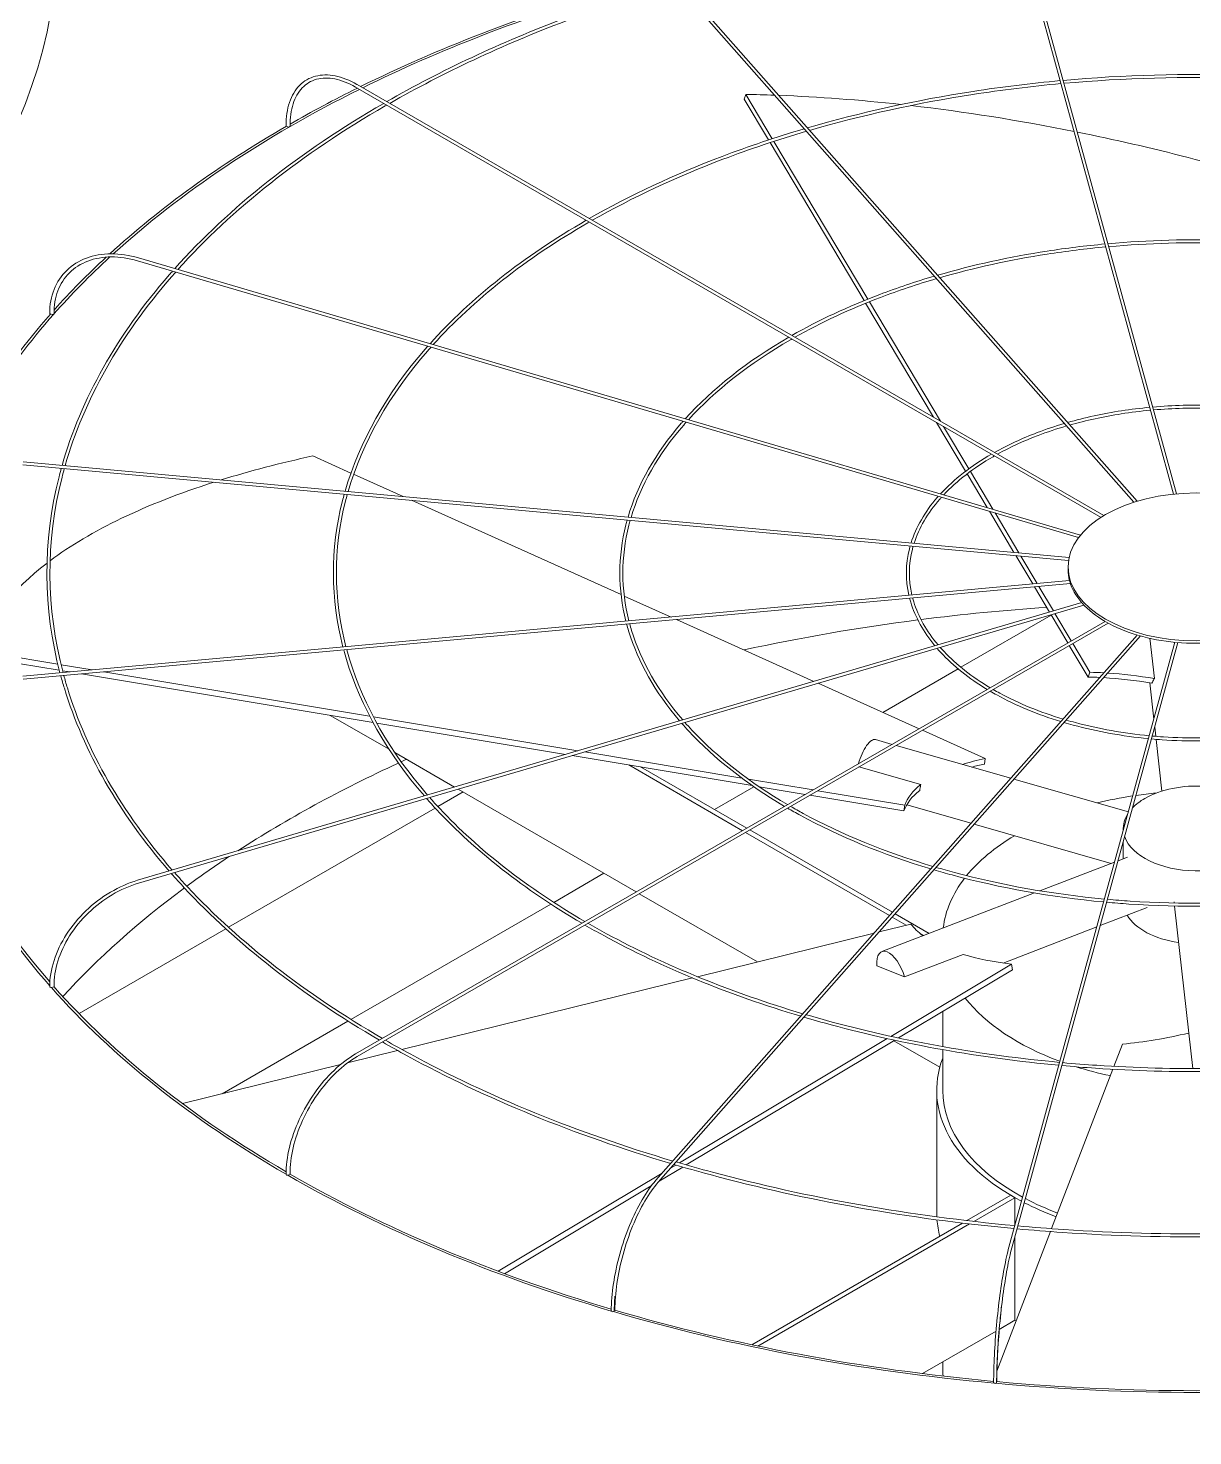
# Model space of a CAD drawing. Header units: millimetres. Extents: x -312439 to 477422, y -331570 to 212570.
# Drawn here: x 397895.7 to 398133.3, y 93598.6 to 93885.8 of the extents above; entities that cross this region are included whole.
import ezdxf

# ---------------------------------------------------------------- set-up
doc = ezdxf.new("R2010")
doc.units = ezdxf.units.MM

msp = doc.modelspace()

# ---------------------------------------------------------------- linework, layer by layer
at = {"color": 0, "linetype": 'Continuous', "lineweight": 0, "extrusion": (8.40036e-17, 0.816497, 0.57735)}
for p, q in [((398095.755, 93913.17), (398129.348, 93790.715)), ((398129.967, 93790.775), (398096.346, 93913.332)), ((398023.747, 93899.528), (398121.247, 93789.05)), ((398024.206, 93899.933), (398121.888, 93789.249)), ((397962.514, 93873.748), (398114.546, 93785.972)), ((398115.137, 93786.338), (397962.82, 93874.279)), ((398041.747, 93871.305), (398042.117, 93872.272)), ((398046.709, 93862.965), (398041.747, 93871.305)), ((398042.117, 93872.272), (398047.5, 93863.224)), ((398066.21, 93830.19), (398047.03, 93862.426)), ((398047.822, 93862.685), (398066.972, 93830.498)), ((397918.037, 93838.323), (398109.967, 93781.861)), ((397918.21, 93838.91), (398110.376, 93782.379)), ((398080.352, 93806.422), (398066.527, 93829.658)), ((398067.289, 93829.966), (398081.792, 93805.59)), ((398086.918, 93795.387), (398080.993, 93805.344)), ((398082.433, 93804.513), (398087.572, 93795.876)), ((397961.557, 93795.025), (397953.799, 93798.516)), ((397894.677, 93796.7), (398107.918, 93777.2)), ((397894.733, 93797.31), (398108.032, 93777.805)), ((398087.887, 93795.347), (398092.468, 93787.648)), ((397972.225, 93790.223), (397962.118, 93794.772)), ((398091.322, 93787.985), (398087.233, 93794.857)), ((398016.655, 93770.227), (397973.94, 93789.452)), ((398096.766, 93778.835), (398091.782, 93787.211)), ((398092.928, 93786.874), (398097.766, 93778.744)), ((398100.602, 93772.387), (398097.153, 93778.185)), ((398098.153, 93778.093), (398101.499, 93772.469)), ((398107.815, 93775.366), (398107.815, 93775.866)), ((398108.119, 93773.074), (397894.677, 93753.556)), ((397894.733, 93752.946), (398108.299, 93772.476)), ((398026.842, 93765.642), (398017.305, 93769.934)), ((398104.019, 93766.645), (398100.949, 93771.804)), ((398101.846, 93771.886), (398104.824, 93766.881)), ((397918.037, 93711.933), (398110.606, 93768.583)), ((397918.21, 93711.346), (398111.066, 93768.079)), ((397962.514, 93676.508), (398115.368, 93764.758)), ((397962.82, 93675.977), (398115.987, 93764.408)), ((398056, 93752.519), (398027.978, 93765.131)), ((398085.965, 93755.388), (398104.388, 93766.025)), ((398107.756, 93760.363), (398104.342, 93766.101)), ((398105.147, 93766.338), (398108.46, 93760.77)), ((398121.923, 93761.973), (398023.747, 93650.728)), ((398122.574, 93761.785), (398024.206, 93650.322)), ((398125.424, 93753.09), (398124.511, 93761.299)), ((397885.394, 93758.743), (397901.781, 93756.014)), ((398129.609, 93760.491), (398095.755, 93637.086)), ((398130.229, 93760.435), (398096.346, 93636.924)), ((398111.9, 93753.398), (398108.069, 93759.837)), ((398108.773, 93760.243), (398112.271, 93754.365)), ((397902.084, 93754.791), (397885.229, 93757.597)), ((397902.437, 93755.905), (397908.792, 93754.847)), ((398070.046, 93746.197), (398085.399, 93755.062)), ((397904.246, 93754.431), (397902.745, 93754.681)), ((397966.062, 93744.14), (397906.631, 93754.034)), ((397911.177, 93754.45), (397965.38, 93745.426)), ((398077.449, 93742.865), (398056.858, 93752.133)), ((398111.9, 93753.398), (398112.271, 93754.365)), ((398124.48, 93752.219), (398125.305, 93744.802)), ((397969.326, 93738.677), (397957.353, 93745.59)), ((397966.137, 93745.3), (398007.852, 93738.355)), ((398005.307, 93737.606), (397966.831, 93744.012)), ((398068.57, 93740.627), (398071.916, 93739.671)), ((398090.921, 93736.802), (398078.137, 93742.556)), ((398125.488, 93743.155), (398125.693, 93741.314)), ((398125.762, 93740.694), (398126.936, 93730.128)), ((397982.7, 93730.956), (397970.518, 93737.989)), ((398009.238, 93738.124), (398041.267, 93732.792)), ((398072.736, 93739.437), (398096.135, 93732.752)), ((398043.386, 93731.266), (398006.693, 93737.375)), ((398018.208, 93735.458), (398041.414, 93722.06)), ((398042.28, 93722.56), (398020.642, 93735.053)), ((398065.167, 93735.067), (398077.789, 93731.461)), ((398090.757, 93735.657), (398090.921, 93736.802)), ((398042.611, 93732.568), (398055.808, 93730.371)), ((398096.788, 93732.566), (398120.119, 93725.9)), ((397979.29, 93726.984), (397984.435, 93729.954)), ((398019.76, 93709.559), (397983.432, 93730.533)), ((398035.692, 93726.364), (398043.748, 93731.015)), ((398054.231, 93729.461), (398044.81, 93731.029)), ((398074.342, 93726.113), (398055.182, 93729.302)), ((398056.758, 93730.213), (398074.507, 93727.258)), ((397936.616, 93702.346), (397978.747, 93726.67)), ((398074.342, 93726.113), (398074.507, 93727.258)), ((398074.908, 93727.319), (398088.032, 93723.57)), ((398088.684, 93723.383), (398116.639, 93715.397)), ((398042.026, 93721.707), (398071.414, 93704.74)), ((398071.999, 93705.402), (398042.892, 93722.207)), ((398119.074, 93722.519), (398119.074, 93722.09)), ((398119.074, 93719.775), (398119.074, 93716.334)), ((398102.08, 93709.797), (398117.309, 93715.655)), ((398118.019, 93715.928), (398119.964, 93716.676)), ((398002.918, 93707.441), (398013.173, 93713.362)), ((398044.475, 93695.29), (398020.373, 93709.205)), ((398069.856, 93697.402), (398100.953, 93709.364)), ((397961.562, 93683.564), (398002.323, 93707.097)), ((398114.386, 93702.686), (398123.933, 93706.358)), ((398129.475, 93707.294), (398129.448, 93707.537)), ((398132.424, 93680.78), (398129.544, 93706.68)), ((398071.955, 93704.427), (398074.83, 93702.767)), ((398079.458, 93701.095), (398072.54, 93705.09)), ((397906.106, 93684.731), (397936.06, 93702.025)), ((398068.241, 93701.144), (398032.224, 93692.272)), ((398075.764, 93702.997), (398069.284, 93701.401)), ((398077.465, 93701.246), (398078.419, 93700.696)), ((398094.559, 93695.059), (398113.676, 93702.413)), ((398071.694, 93680.102), (398096.286, 93694.822)), ((398074.483, 93692.24), (398086.416, 93696.83)), ((398096.492, 93693.69), (398096.286, 93694.822)), ((398031.219, 93692.025), (397971.95, 93677.426)), ((398068.787, 93694.509), (398074.483, 93692.24)), ((398096.492, 93693.69), (398073.234, 93679.769)), ((397935.288, 93668.395), (397960.963, 93683.218)), ((398082.25, 93678.009), (398082.25, 93685.166)), ((398132.424, 93680.78), (398133.231, 93673.514)), ((398028.552, 93654.278), (398070.928, 93679.644)), ((398072.464, 93679.308), (398029.965, 93653.87)), ((398081.665, 93673.818), (398072.313, 93679.218)), ((398082.25, 93669.077), (398082.25, 93677.387)), ((398118.892, 93678.516), (398117.154, 93673.978)), ((397971.077, 93677.211), (397960.885, 93674.7)), ((397959.438, 93674.344), (397927.178, 93666.398)), ((398116.924, 93673.377), (398104.469, 93640.869)), ((398081.025, 93644.074), (398081.025, 93669.077)), ((397991.608, 93632.165), (398025.009, 93652.157)), ((398029.246, 93653.439), (398024.393, 93650.534)), ((398026.74, 93653.194), (398027.835, 93653.849)), ((398022.82, 93649.593), (397992.9, 93631.683)), ((398096.125, 93647.681), (398087.183, 93642.518)), ((398088.626, 93642.351), (398096.991, 93647.181)), ((398096.991, 93647.181), (398096.125, 93647.681)), ((398096.991, 93647.181), (398096.991, 93641.592)), ((398086.297, 93642.007), (398043.312, 93617.189)), ((398044.579, 93616.921), (398087.736, 93641.837)), ((398104.24, 93640.272), (398093.318, 93611.765)), ((398096.991, 93639.277), (398096.991, 93622.178)), ((398093.123, 93619.944), (398078.152, 93611.301)), ((398096.991, 93622.178), (398093.788, 93620.328)), ((398082.25, 93612.681), (398082.25, 93613.667)), ((398092.64, 93609.995), (398092.537, 93609.727))]:
    msp.add_line(p, q, dxfattribs=at)
at = {"color": 0, "linetype": 'Continuous', "lineweight": 0}
for centre, major_axis, ratio, start_param, end_param in [((397639.354, 93903.728), (262.225, 0), 0.5773503, 5.4977871, 6.2831853), ((398134.05, 93758.855), (-262.225, 0), 0.5773503, 5.1849758, 5.420347), ((398134.05, 93758.855), (-261.613, 0), 0.5773503, 5.183912, 5.4201653), ((398134.05, 93758.855), (-261.613, 0), 0.5773503, 5.4234857, 5.718128), ((398134.05, 93758.855), (-262.225, 0), 0.5773503, 5.4236595, 5.4949761), ((398134.42, 93717.139), (-236.033, 90.421), 0.5343599, 5.2814302, 5.3074736), ((398134.42, 93717.139), (-236.033, 90.421), 0.5343599, 5.1688261, 5.2776752), ((398134.42, 93717.139), (-236.033, 90.421), 0.5343599, 5.0198116, 5.1604272), ((398134.05, 93758.855), (-262.225, 0), 0.5773503, 5.4989549, 5.7196003), ((397948.629, 93865.908), (0.306, 0), 0.5773503, 3.1415927, 4.450555), ((397948.845, 93865.783), (0.306, 0.004), 0.5683066, 3.9193388, 5.4901351), ((397948.845, 93865.783), (0.306, 0.004), 0.5683066, 5.4901351, 6.2831853), ((398134.42, 93717.139), (-236.033, 90.421), 0.5343599, 4.8289255, 5.0170065), ((398134.05, 93758.855), (-261.613, 0), 0.5773503, 5.7230202, 5.8115447), ((398134.05, 93758.855), (-262.225, 0), 0.5773503, 5.7247725, 5.8068149), ((398134.05, 93758.855), (-262.225, 0), 0.5773503, 5.8129334, 6.0685314), ((398134.05, 93758.855), (-261.613, 0), 0.5773503, 5.8119417, 6.0598961), ((397900.434, 93827.61), (0.306, 0), 0.5773503, 3.1415927, 4.7647143), ((397900.706, 93827.53), (0.306, 0.005), 0.5715189, 4.2314546, 5.8022509), ((397900.706, 93827.53), (0.306, 0.005), 0.5715189, 5.8022509, 6.2831853), ((398134.215, 93717.317), (-250.189, 35.961), 0.3284711, 5.5638228, 5.6785471), ((398134.215, 93717.317), (-250.189, 35.961), 0.3284711, 5.6885713, 5.965771), ((398134.215, 93717.317), (-250.189, 35.961), 0.3284711, 5.9728515, 6.2156373), ((398133.942, 93775.366), (-26.126, 0), 0.5773503, 0, 0.1535113), ((398133.942, 93775.366), (-26.126, 0), 0.5773503, 0.160648, 0.4676706), ((398134.05, 93617.615), (-261.613, 0), 0.5773503, 4.8296672, 4.9289778), ((398133.942, 93775.366), (-26.126, 0), 0.5773503, 0.4748072, 0.7818298), ((398134.05, 93617.615), (-261.613, 0), 0.5773503, 4.9315023, 5.0730373), ((398133.942, 93775.366), (-26.126, 0), 0.5773503, 0.7889665, 1.0959891), ((398133.942, 93775.366), (-26.126, 0), 0.5773503, 1.1031258, 1.4101484), ((398133.942, 93775.366), (-26.126, 0), 0.5773503, 1.417285, 1.7243076), ((398134.05, 93716.172), (-56.639, 21.698), 0.5343599, 5.2632147, 5.3074736), ((398134.42, 93717.139), (56.639, -21.698), 0.5343599, 2.113134, 2.1658809), ((398134.05, 93716.172), (-56.639, 21.698), 0.5343599, 5.0728277, 5.2488944), ((398134.42, 93717.139), (56.639, -21.698), 0.5343599, 1.92896, 2.0989228), ((398067.052, 93735.312), (1.518, 5.315), 0.3621096, 0, 1.5955332), ((398134.05, 93758.855), (-262.225, 0), 0.5773503, 0.15775, 0.4689102), ((398134.05, 93758.855), (-261.613, 0), 0.5773503, 0.1573017, 0.4645126), ((398134.05, 93617.615), (-261.613, 0), 0.5773503, 5.3840325, 5.5566031), ((398134.05, 93617.615), (-261.613, 0), 0.5773503, 5.3759613, 5.381266), ((398134.215, 93717.317), (-60.036, 8.629), 0.3284711, 5.5638228, 5.6832782), ((398134.05, 93716.172), (-60.036, 8.629), 0.3284711, 5.5638228, 5.6281345), ((398134.05, 93716.172), (-60.036, 8.629), 0.3284711, 5.9809914, 6.2156373), ((398134.215, 93717.317), (-60.036, 8.629), 0.3284711, 5.9787164, 6.2156373), ((398134.05, 93700.207), (-51.8, 0), 0.5773503, 4.9668384, 5.1151413), ((398134.05, 93700.207), (-51.8, 0), 0.5773503, 4.8725497, 4.9536635), ((398134.05, 93722.519), (-14.976, 0), 0.5773503, 3.6916997, 5.4977871), ((398134.05, 93722.519), (-14.976, 0), 0.5773503, 5.4977871, 5.7722245), ((398134.05, 93722.519), (-14.976, 0), 0.5773503, 5.9253681, 6.3268432), ((398134.05, 93700.207), (-51.8, 0), 0.5773503, 5.5125312, 5.8454489), ((398134.05, 93722.519), (-14.976, 0), 0.5773503, 0.1968015, 2.9056449), ((398134.05, 93617.615), (-261.613, 0), 0.5773503, 5.5668053, 5.6187776), ((398134.05, 93700.207), (-51.8, 0), 0.5773503, 5.864801, 6.2160224), ((398134.05, 93617.615), (-261.613, 0), 0.5773503, 5.6218563, 5.7966666), ((398134.05, 93707.612), (-14.976, 0), 0.5773503, 0.3310244, 1.3226651), ((398133.844, 93717.303), (-59.674, -10.853), 0.3443205, 0.1772511, 0.3142745), ((398071.841, 93692.243), (-1.984, 5.159), 0.4527097, 4.5393785, 7.2340672), ((398133.844, 93717.303), (-59.674, -10.853), 0.3443205, 0.5921448, 0.8290657), ((397900.434, 93690.226), (0.306, 0), 0.5773503, 3.1415927, 5.7071921), ((398134.05, 93758.855), (-262.225, 0), 0.5773503, 0.4717795, 0.7837457), ((397900.706, 93690.306), (0.306, 0.005), 0.5830421, 5.1737369, 6.2831853), ((398134.05, 93758.855), (-261.613, 0), 0.5773503, 0.4715588, 0.781436), ((398134.05, 93700.207), (-51.8, 0), 0.5773503, 0.4237953, 1.0021877), ((398133.68, 93717.111), (-56.425, -22.248), 0.5660586, 1.0925617, 1.3294826), ((398134.05, 93669.077), (-53.025, 0), 0.5773503, 6.0678252, 7.1147249), ((398134.05, 93700.207), (-51.8, 0), 0.5773503, 1.0153625, 1.0203014), ((398134.05, 93700.207), (-51.8, 0), 0.5773503, 1.0757224, 1.2236785), ((398134.05, 93669.077), (51.8, 0), 0.5773503, 3.1415927, 3.9574848), ((397948.629, 93651.927), (0.306, 0), 0.5773503, 3.1415927, 6.0213513), ((398134.05, 93758.855), (-262.225, 0), 0.5773503, 0.7858257, 1.0981183), ((397948.845, 93652.052), (0.306, 0.004), 0.5862544, 5.4898935, 6.2831853), ((398134.05, 93758.855), (-261.613, 0), 0.5773503, 0.7858227, 1.096892), ((398134.05, 93669.077), (-53.025, 0), 0.5773503, 0.8456372, 1.0001122), ((398134.05, 93669.077), (51.8, 0), 0.5773503, 3.9720631, 4.1329788), ((398134.05, 93644.074), (53.025, 0), 0.5773503, 3.1415927, 3.1671433), ((398134.05, 93644.074), (53.025, 0), 0.5773503, 3.1875095, 3.2970925), ((398014.963, 93624.102), (-0.306, 0), 0.5773503, 0, 3.1415927), ((398134.05, 93758.855), (-262.225, 0), 0.5773503, 1.0998851, 1.4125333), ((398015.102, 93624.259), (-0.306, -0.003), 0.5885883, 2.6652649, 3.1415927), ((398134.05, 93758.855), (-261.613, 0), 0.5773503, 1.1000981, 1.4118355), ((398134.05, 93644.074), (53.025, 0), 0.5773503, 3.9385413, 3.9453811), ((398134.05, 93618.115), (262.225, 0), 0.5773503, 3.1415927, 5.4977871), ((398134.05, 93612.681), (51.8, 0), 0.5773503, 3.1415927, 3.2048035), ((398092.945, 93609.473), (-0.306, 0), 0.5773503, 0, 3.1415927), ((398134.05, 93758.855), (-262.225, 0), 0.5773503, 1.4139544, 1.727034), ((398092.992, 93609.648), (-0.306, -0.001), 0.5898153, 2.9827557, 3.1415927), ((398134.05, 93758.855), (-261.613, 0), 0.5773503, 1.41439, 1.726367)]:
    msp.add_ellipse(centre, major_axis=major_axis, ratio=ratio, start_param=start_param, end_param=end_param, dxfattribs=at)
msp.add_ellipse((398133.942, 93775.866), major_axis=(26.126, 0), ratio=0.5773503, dxfattribs=at)
for points, knots in [([(398027.473, 93895.306), (398019.8, 93893.046), (398012.342, 93890.541), (397992.11, 93882.853), (397979.933, 93877.145), (397968.855, 93870.794)], [5.96956861, 5.96956861, 5.96956861, 5.96956861, 6.07987049, 6.07987049, 6.27966483, 6.27966483, 6.27966483, 6.27966483]), ([(398027.92, 93894.799), (398020.147, 93892.517), (398012.596, 93889.984), (397992.445, 93882.322), (397980.419, 93876.694), (397969.469, 93870.44)], [5.96825255, 5.96825255, 5.96825255, 5.96825255, 6.08012371, 6.08012371, 6.27780239, 6.27780239, 6.27780239, 6.27780239]), ([(397948.322, 93865.908), (397948.322, 93867.634), (397948.559, 93869.229), (397949.492, 93872.008), (397950.191, 93873.192), (397951.989, 93875.012), (397953.088, 93875.648), (397955.556, 93876.299), (397956.922, 93876.316), (397959.787, 93875.747), (397961.286, 93875.159), (397962.794, 93874.294), (397962.807, 93874.286), (397962.82, 93874.279)], [0, 0, 0, 0, 0.3141593, 0.3141593, 0.6283185, 0.6283185, 0.9411039, 0.9411039, 1.2538555, 1.2538555, 1.5680148, 1.5680148, 1.5707963, 1.5707963, 1.5707963, 1.5707963]), ([(397962.514, 93873.748), (397961.076, 93874.578), (397959.645, 93875.139), (397956.945, 93875.674), (397955.679, 93875.649), (397953.427, 93875.035), (397952.441, 93874.448), (397950.818, 93872.754), (397950.182, 93871.646), (397949.337, 93868.998), (397949.129, 93867.461), (397949.151, 93865.787)], [4.712389, 4.712389, 4.712389, 4.712389, 5.029657, 5.029657, 5.3469251, 5.3469251, 5.6641931, 5.6641931, 5.9814611, 5.9814611, 6.2987292, 6.2987292, 6.2987292, 6.2987292]), ([(398161.056, 93875.124), (398155.472, 93875.627), (398149.847, 93875.975), (398131.729, 93876.586), (398119.175, 93876.237), (398106.827, 93875.124)], [5.34296141, 5.34296141, 5.34296141, 5.34296141, 5.43938168, 5.43938168, 5.65261288, 5.65261288, 5.65261288, 5.65261288]), ([(398160.891, 93874.524), (398155.284, 93875.027), (398149.635, 93875.373), (398131.626, 93875.968), (398119.208, 93875.62), (398106.992, 93874.524)], [5.34359392, 5.34359392, 5.34359392, 5.34359392, 5.44060854, 5.44060854, 5.65198037, 5.65198037, 5.65198037, 5.65198037]), ([(398106.208, 93875.068), (398100.222, 93874.516), (398094.286, 93873.785), (398076.77, 93871.075), (398065.432, 93868.575), (398054.655, 93865.432)], [5.65618024, 5.65618024, 5.65618024, 5.65618024, 5.75959703, 5.75959703, 5.96555925, 5.96555925, 5.96555925, 5.96555925]), ([(398106.372, 93874.468), (398100.316, 93873.911), (398094.311, 93873.172), (398076.901, 93870.47), (398065.729, 93868.01), (398055.103, 93864.924)], [5.6555551, 5.6555551, 5.6555551, 5.6555551, 5.760393, 5.760393, 5.9637948, 5.9637948, 5.9637948, 5.9637948]), ([(398054.006, 93865.242), (398048.255, 93863.547), (398042.666, 93861.67), (398027.545, 93855.924), (398018.455, 93851.669), (398010.179, 93846.936)], [5.96969757, 5.96969757, 5.96969757, 5.96969757, 6.07982614, 6.07982614, 6.27841616, 6.27841616, 6.27841616, 6.27841616]), ([(398054.453, 93864.735), (398048.603, 93863.018), (398042.92, 93861.112), (398027.881, 93855.394), (398018.942, 93851.218), (398010.793, 93846.581)], [5.96794353, 5.96794353, 5.96794353, 5.96794353, 6.08016355, 6.08016355, 6.27592849, 6.27592849, 6.27592849, 6.27592849]), ([(398115.347, 93841.751), (398111.384, 93841.384), (398107.454, 93840.899), (398095.847, 93839.105), (398088.33, 93837.452), (398081.18, 93835.376)], [5.65683386, 5.65683386, 5.65683386, 5.65683386, 5.75939254, 5.75939254, 5.96383461, 5.96383461, 5.96383461, 5.96383461]), ([(398115.512, 93841.151), (398111.479, 93840.78), (398107.479, 93840.286), (398095.978, 93838.5), (398088.627, 93836.887), (398081.628, 93834.868)], [5.65589869, 5.65589869, 5.65589869, 5.65589869, 5.76058509, 5.76058509, 5.96118261, 5.96118261, 5.96118261, 5.96118261]), ([(398151.916, 93841.807), (398148.243, 93842.136), (398144.542, 93842.363), (398132.533, 93842.771), (398124.182, 93842.542), (398115.967, 93841.807)], [5.34408303, 5.34408303, 5.34408303, 5.34408303, 5.43906993, 5.43906993, 5.65149126, 5.65149126, 5.65149126, 5.65149126]), ([(398151.752, 93841.207), (398148.055, 93841.536), (398144.33, 93841.762), (398132.43, 93842.153), (398124.215, 93841.925), (398116.132, 93841.207)], [5.34503474, 5.34503474, 5.34503474, 5.34503474, 5.44090812, 5.44090812, 5.65053954, 5.65053954, 5.65053954, 5.65053954]), ([(397900.127, 93827.61), (397900.127, 93829.342), (397900.427, 93830.992), (397901.602, 93833.962), (397902.479, 93835.281), (397904.72, 93837.448), (397906.083, 93838.296), (397909.154, 93839.437), (397910.861, 93839.731), (397914.45, 93839.744), (397916.331, 93839.463), (397918.21, 93838.91)], [4.712389, 4.712389, 4.712389, 4.712389, 5.0265482, 5.0265482, 5.3407075, 5.3407075, 5.6548668, 5.6548668, 5.969026, 5.969026, 6.2831853, 6.2831853, 6.2831853, 6.2831853]), ([(397918.037, 93838.323), (397916.221, 93838.857), (397914.408, 93839.124), (397910.974, 93839.1), (397909.352, 93838.811), (397906.46, 93837.711), (397905.189, 93836.901), (397903.115, 93834.843), (397902.31, 93833.594), (397901.245, 93830.771), (397900.985, 93829.196), (397901.013, 93827.535)], [0, 0, 0, 0, 0.317268, 0.317268, 0.6345361, 0.6345361, 0.9518041, 0.9518041, 1.2690722, 1.2690722, 1.5863402, 1.5863402, 1.5863402, 1.5863402]), ([(397925.177, 93836.222), (397924.952, 93835.967), (397924.728, 93835.711), (397913.888, 93823.242), (397906.49, 93810.087), (397902.655, 93796.585)], [0.31387846, 0.31387846, 0.31387846, 0.31387846, 0.32022171, 0.32022171, 0.6228537, 0.6228537, 0.6228537, 0.6228537]), ([(397925.826, 93836.031), (397925.554, 93835.724), (397925.283, 93835.415), (397914.451, 93822.969), (397907.098, 93809.914), (397903.276, 93796.528)], [0.31209175, 0.31209175, 0.31209175, 0.31209175, 0.31977769, 0.31977769, 0.62202139, 0.62202139, 0.62202139, 0.62202139]), ([(398080.531, 93835.186), (398076.706, 93834.058), (398072.988, 93832.809), (398062.978, 93829.006), (398056.97, 93826.201), (398051.493, 93823.083)], [5.97003164, 5.97003164, 5.97003164, 5.97003164, 6.07973571, 6.07973571, 6.27604568, 6.27604568, 6.27604568, 6.27604568]), ([(398080.978, 93834.679), (398077.053, 93833.529), (398073.242, 93832.252), (398063.313, 93828.476), (398057.458, 93825.75), (398052.108, 93822.728)], [5.96740299, 5.96740299, 5.96740299, 5.96740299, 6.08024114, 6.08024114, 6.27230164, 6.27230164, 6.27230164, 6.27230164]), ([(397977.243, 93820.905), (397977.067, 93820.706), (397976.891, 93820.506), (397968.797, 93811.194), (397963.262, 93801.382), (397960.366, 93791.308)], [0.31368489, 0.31368489, 0.31368489, 0.31368489, 0.32029533, 0.32029533, 0.62093354, 0.62093354, 0.62093354, 0.62093354]), ([(397977.892, 93820.715), (397977.668, 93820.463), (397977.446, 93820.21), (397969.361, 93810.921), (397963.869, 93801.209), (397960.987, 93791.251)], [0.31130083, 0.31130083, 0.31130083, 0.31130083, 0.31970361, 0.31970361, 0.61980435, 0.61980435, 0.61980435, 0.61980435]), ([(398124.487, 93808.434), (398122.547, 93808.252), (398120.622, 93808.014), (398114.925, 93807.135), (398111.228, 93806.33), (398107.705, 93805.32)], [5.65878241, 5.65878241, 5.65878241, 5.65878241, 5.75876753, 5.75876753, 5.95869527, 5.95869527, 5.95869527, 5.95869527]), ([(398124.652, 93807.834), (398122.641, 93807.648), (398120.648, 93807.401), (398115.056, 93806.53), (398111.525, 93805.764), (398108.154, 93804.811)], [5.65692719, 5.65692719, 5.65692719, 5.65692719, 5.76114351, 5.76114351, 5.95335964, 5.95335964, 5.95335964, 5.95335964]), ([(398142.776, 93808.49), (398141.013, 93808.644), (398139.238, 93808.752), (398133.337, 93808.956), (398129.19, 93808.847), (398125.107, 93808.49)], [5.34742678, 5.34742678, 5.34742678, 5.34742678, 5.43812478, 5.43812478, 5.64814751, 5.64814751, 5.64814751, 5.64814751]), ([(398142.612, 93807.89), (398140.825, 93808.044), (398139.026, 93808.15), (398133.234, 93808.338), (398129.222, 93808.231), (398125.272, 93807.89)], [5.34934775, 5.34934775, 5.34934775, 5.34934775, 5.44178794, 5.44178794, 5.64622654, 5.64622654, 5.64622654, 5.64622654]), ([(398029.301, 93805.591), (398029.176, 93805.45), (398029.052, 93805.309), (398023.704, 93799.153), (398020.029, 93792.681), (398018.075, 93786.031)], [0.31344956, 0.31344956, 0.31344956, 0.31344956, 0.32044212, 0.32044212, 0.61727915, 0.61727915, 0.61727915, 0.61727915]), ([(398029.95, 93805.4), (398029.778, 93805.207), (398029.607, 93805.013), (398024.267, 93798.881), (398020.637, 93792.508), (398018.696, 93785.974)], [0.30986952, 0.30986952, 0.30986952, 0.30986952, 0.31955549, 0.31955549, 0.6155298, 0.6155298, 0.6155298, 0.6155298]), ([(398107.055, 93805.131), (398105.157, 93804.569), (398103.31, 93803.948), (398098.41, 93802.088), (398095.486, 93800.733), (398092.808, 93799.23)], [5.97102709, 5.97102709, 5.97102709, 5.97102709, 6.0794509, 6.0794509, 6.26898955, 6.26898955, 6.26898955, 6.26898955]), ([(398107.503, 93804.624), (398105.504, 93804.04), (398103.564, 93803.391), (398098.746, 93801.558), (398095.974, 93800.282), (398093.426, 93798.873)], [5.96578422, 5.96578422, 5.96578422, 5.96578422, 6.08045705, 6.08045705, 6.26142742, 6.26142742, 6.26142742, 6.26142742]), ([(397902.487, 93795.985), (397902.328, 93795.408), (397902.175, 93794.83), (397898.676, 93781.01), (397898.743, 93767.476), (397902.226, 93754.247)], [0.6273321, 0.6273321, 0.6273321, 0.6273321, 0.64026634, 0.64026634, 0.9362265, 0.9362265, 0.9362265, 0.9362265]), ([(397903.107, 93795.929), (397902.945, 93795.344), (397902.789, 93794.758), (397899.286, 93780.973), (397899.355, 93767.491), (397902.844, 93754.303)], [0.62653255, 0.62653255, 0.62653255, 0.62653255, 0.63973087, 0.63973087, 0.93697289, 0.93697289, 0.93697289, 0.93697289]), ([(397960.197, 93790.708), (397960.072, 93790.257), (397959.952, 93789.805), (397957.34, 93779.48), (397957.371, 93769.39), (397959.931, 93759.523)], [0.62689443, 0.62689443, 0.62689443, 0.62689443, 0.64035432, 0.64035432, 0.93404611, 0.93404611, 0.93404611, 0.93404611]), ([(397960.817, 93790.652), (397960.689, 93790.193), (397960.566, 93789.733), (397957.95, 93779.443), (397957.983, 93769.405), (397960.549, 93759.58)], [0.62582334, 0.62582334, 0.62582334, 0.62582334, 0.63964072, 0.63964072, 0.93502054, 0.93502054, 0.93502054, 0.93502054]), ([(398081.359, 93790.277), (398081.285, 93790.195), (398081.213, 93790.112), (398078.609, 93787.112), (398076.798, 93783.979), (398075.788, 93780.753)], [0.31275087, 0.31275087, 0.31275087, 0.31275087, 0.32087906, 0.32087906, 0.60646372, 0.60646372, 0.60646372, 0.60646372]), ([(398082.009, 93790.086), (398081.887, 93789.951), (398081.768, 93789.816), (398079.175, 93786.842), (398077.408, 93783.806), (398076.412, 93780.696)], [0.30556743, 0.30556743, 0.30556743, 0.30556743, 0.31911145, 0.31911145, 0.60263629, 0.60263629, 0.60263629, 0.60263629]), ([(398017.903, 93785.431), (398017.814, 93785.11), (398017.728, 93784.788), (398016.002, 93777.958), (398016, 93771.308), (398017.64, 93764.8)], [0.62618978, 0.62618978, 0.62618978, 0.62618978, 0.64052907, 0.64052907, 0.92987427, 0.92987427, 0.92987427, 0.92987427]), ([(398018.523, 93785.375), (398018.431, 93785.046), (398018.342, 93784.716), (398016.612, 93777.921), (398016.612, 93771.322), (398018.257, 93764.857)], [0.62457061, 0.62457061, 0.62457061, 0.62457061, 0.6394598, 0.6394598, 0.93127617, 0.93127617, 0.93127617, 0.93127617]), ([(398075.61, 93780.155), (398075.556, 93779.963), (398075.504, 93779.77), (398074.665, 93776.436), (398074.631, 93773.226), (398075.355, 93770.078)], [0.62410482, 0.62410482, 0.62410482, 0.62410482, 0.64104385, 0.64104385, 0.91753144, 0.91753144, 0.91753144, 0.91753144]), ([(398076.23, 93780.098), (398076.173, 93779.898), (398076.119, 93779.699), (398075.275, 93776.399), (398075.243, 93773.24), (398075.971, 93770.134)], [0.62079185, 0.62079185, 0.62079185, 0.62079185, 0.63891194, 0.63891194, 0.91997787, 0.91997787, 0.91997787, 0.91997787]), ([(398075.503, 93769.477), (398075.572, 93769.212), (398075.647, 93768.949), (398076.661, 93765.597), (398078.33, 93762.589), (398080.663, 93759.774)], [0.93516687, 0.93516687, 0.93516687, 0.93516687, 0.95843835, 0.95843835, 1.2316048, 1.2316048, 1.2316048, 1.2316048]), ([(398076.122, 93769.533), (398076.191, 93769.275), (398076.265, 93769.017), (398077.281, 93765.721), (398078.953, 93762.751), (398081.303, 93759.962)], [0.93813971, 0.93813971, 0.93813971, 0.93813971, 0.96156851, 0.96156851, 1.23828559, 1.23828559, 1.23828559, 1.23828559]), ([(398017.796, 93764.2), (398017.919, 93763.741), (398018.05, 93763.283), (398020.128, 93756.452), (398023.646, 93750.246), (398028.597, 93744.457)], [0.93878416, 0.93878416, 0.93878416, 0.93878416, 0.9592157, 0.9592157, 1.24402203, 1.24402203, 1.24402203, 1.24402203]), ([(398018.415, 93764.256), (398018.538, 93763.803), (398018.668, 93763.351), (398020.747, 93756.577), (398024.271, 93750.409), (398029.241, 93744.647)], [0.94031776, 0.94031776, 0.94031776, 0.94031776, 0.96078603, 0.96078603, 1.24747633, 1.24747633, 1.24747633, 1.24747633]), ([(397960.089, 93758.923), (397960.266, 93758.269), (397960.453, 93757.617), (397963.594, 93747.307), (397968.965, 93737.904), (397976.536, 93729.143)], [0.94000678, 0.94000678, 0.94000678, 0.94000678, 0.95947637, 0.95947637, 1.24820492, 1.24820492, 1.24820492, 1.24820492]), ([(397960.709, 93758.979), (397960.885, 93758.332), (397961.072, 93757.685), (397964.214, 93747.433), (397969.59, 93738.067), (397977.182, 93729.332)], [0.94103976, 0.94103976, 0.94103976, 0.94103976, 0.9605244, 0.9605244, 1.25053309, 1.25053309, 1.25053309, 1.25053309]), ([(398081.095, 93759.263), (398081.341, 93758.978), (398081.595, 93758.695), (398084.4, 93755.663), (398087.595, 93753.119), (398091.32, 93750.874)], [1.24820371, 1.24820371, 1.24820371, 1.24820371, 1.27608724, 1.27608724, 1.54927756, 1.54927756, 1.54927756, 1.54927756]), ([(398081.742, 93759.453), (398081.994, 93759.166), (398082.254, 93758.88), (398085.052, 93755.913), (398088.226, 93753.424), (398091.927, 93751.225)], [1.2552022, 1.2552022, 1.2552022, 1.2552022, 1.28394226, 1.28394226, 1.55644282, 1.55644282, 1.55644282, 1.55644282]), ([(397902.386, 93753.646), (397902.615, 93752.802), (397902.858, 93751.959), (397907.061, 93738.17), (397914.288, 93725.566), (397924.485, 93713.83)], [0.94070481, 0.94070481, 0.94070481, 0.94070481, 0.95960699, 0.95960699, 1.25038008, 1.25038008, 1.25038008, 1.25038008]), ([(397903.005, 93753.703), (397903.234, 93752.864), (397903.476, 93752.027), (397907.681, 93738.296), (397914.913, 93725.73), (397925.132, 93714.021)], [0.94148414, 0.94148414, 0.94148414, 0.94148414, 0.96039344, 0.96039344, 1.25213605, 1.25213605, 1.25213605, 1.25213605]), ([(398124.923, 93752.145), (398125.028, 93752.419), (398125.168, 93752.697), (398125.369, 93753.009), (398125.396, 93753.05), (398125.424, 93753.09)], [0, 0, 0, 0, 1.7008868, 1.7008868, 1.9577529, 1.9577529, 1.9577529, 1.9577529]), ([(398091.924, 93750.516), (398092.373, 93750.253), (398092.83, 93749.994), (398097.194, 93747.6), (398101.598, 93745.772), (398106.346, 93744.322)], [1.5639266, 1.5639266, 1.5639266, 1.5639266, 1.59638594, 1.59638594, 1.86940636, 1.86940636, 1.86940636, 1.86940636]), ([(398092.536, 93750.869), (398092.981, 93750.611), (398093.434, 93750.358), (398097.751, 93748.025), (398102.103, 93746.242), (398106.791, 93744.826)], [1.5712561, 1.5712561, 1.5712561, 1.5712561, 1.60358263, 1.60358263, 1.87454698, 1.87454698, 1.87454698, 1.87454698]), ([(398029.037, 93743.948), (398029.49, 93743.429), (398029.955, 93742.914), (398035.665, 93736.772), (398042.275, 93731.578), (398050.002, 93727.019)], [1.2523872, 1.2523872, 1.2523872, 1.2523872, 1.27803342, 1.27803342, 1.55997281, 1.55997281, 1.55997281, 1.55997281]), ([(398029.684, 93744.139), (398030.144, 93743.617), (398030.615, 93743.099), (398036.317, 93737.023), (398042.908, 93731.884), (398050.612, 93727.371)], [1.2559207, 1.2559207, 1.2559207, 1.2559207, 1.28197401, 1.28197401, 1.56361702, 1.56361702, 1.56361702, 1.56361702]), ([(398106.991, 93744.127), (398107.613, 93743.943), (398108.241, 93743.765), (398113.739, 93742.275), (398118.917, 93741.343), (398124.215, 93740.831)], [1.88173801, 1.88173801, 1.88173801, 1.88173801, 1.91726722, 1.91726722, 2.19052772, 2.19052772, 2.19052772, 2.19052772]), ([(398107.439, 93744.634), (398108.061, 93744.452), (398108.688, 93744.276), (398114.101, 93742.83), (398119.181, 93741.927), (398124.38, 93741.431)], [1.88697171, 1.88697171, 1.88697171, 1.88697171, 1.922693, 1.922693, 2.19235404, 2.19235404, 2.19235404, 2.19235404]), ([(398124.835, 93740.773), (398125.551, 93740.709), (398126.269, 93740.652), (398132.322, 93740.237), (398137.742, 93740.294), (398143.049, 93740.773)], [2.20116261, 2.20116261, 2.20116261, 2.20116261, 2.23802396, 2.23802396, 2.51122637, 2.51122637, 2.51122637, 2.51122637]), ([(398124.999, 93741.373), (398125.75, 93741.307), (398126.503, 93741.248), (398132.449, 93740.854), (398137.72, 93740.913), (398142.884, 93741.373)], [2.2030547, 2.2030547, 2.2030547, 2.2030547, 2.24193573, 2.24193573, 2.50933428, 2.50933428, 2.50933428, 2.50933428]), ([(398077.789, 93731.461), (398077.778, 93731.408), (398077.767, 93731.354), (398077.684, 93730.948), (398077.625, 93730.604), (398077.578, 93730.279)], [52.4705624, 52.4705624, 52.4705624, 52.4705624, 52.7274285, 52.7274285, 54.4283153, 54.4283153, 54.4283153, 54.4283153]), ([(397976.979, 93728.634), (397977.639, 93727.881), (397978.315, 93727.133), (397986.929, 93717.882), (397996.957, 93710.038), (398008.688, 93703.166)], [1.25379638, 1.25379638, 1.25379638, 1.25379638, 1.27868669, 1.27868669, 1.5635663, 1.5635663, 1.5635663, 1.5635663]), ([(397977.626, 93728.825), (397978.292, 93728.069), (397978.975, 93727.319), (397987.582, 93718.134), (397997.59, 93710.343), (398009.298, 93703.519)], [1.25615972, 1.25615972, 1.25615972, 1.25615972, 1.28131662, 1.28131662, 1.56600951, 1.56600951, 1.56600951, 1.56600951]), ([(398050.61, 93726.663), (398051.462, 93726.168), (398052.327, 93725.68), (398061.142, 93720.863), (398070.128, 93717.171), (398079.82, 93714.264)], [1.56734097, 1.56734097, 1.56734097, 1.56734097, 1.5981909, 1.5981909, 1.87714164, 1.87714164, 1.87714164, 1.87714164]), ([(398051.222, 93727.016), (398052.071, 93726.527), (398052.932, 93726.045), (398061.699, 93721.288), (398070.633, 93717.641), (398080.266, 93714.77)], [1.57102631, 1.57102631, 1.57102631, 1.57102631, 1.60180119, 1.60180119, 1.87974458, 1.87974458, 1.87974458, 1.87974458]), ([(397900.127, 93690.226), (397900.127, 93691.958), (397900.427, 93693.773), (397901.589, 93697.393), (397902.452, 93699.199), (397904.657, 93702.628), (397905.998, 93704.251), (397909.029, 93707.161), (397910.718, 93708.447), (397914.283, 93710.557), (397916.158, 93711.381), (397918.037, 93711.933)], [4.712389, 4.712389, 4.712389, 4.712389, 5.0265482, 5.0265482, 5.3407075, 5.3407075, 5.6548668, 5.6548668, 5.969026, 5.969026, 6.2831853, 6.2831853, 6.2831853, 6.2831853]), ([(397924.929, 93713.322), (397925.793, 93712.338), (397926.678, 93711.36), (397938.196, 93699.001), (397951.644, 93688.504), (397967.383, 93679.319)], [1.25457919, 1.25457919, 1.25457919, 1.25457919, 1.27901417, 1.27901417, 1.56542833, 1.56542833, 1.56542833, 1.56542833]), ([(397925.577, 93713.513), (397926.447, 93712.527), (397927.338, 93711.546), (397938.849, 93699.253), (397952.278, 93688.81), (397967.995, 93679.672)], [1.25635494, 1.25635494, 1.25635494, 1.25635494, 1.28098769, 1.28098769, 1.56726607, 1.56726607, 1.56726607, 1.56726607]), ([(398080.467, 93714.072), (398081.697, 93713.709), (398082.938, 93713.358), (398093.982, 93710.375), (398104.408, 93708.516), (398115.075, 93707.514)], [1.88333864, 1.88333864, 1.88333864, 1.88333864, 1.91863403, 1.91863403, 2.19480098, 2.19480098, 2.19480098, 2.19480098]), ([(398080.914, 93714.579), (398082.144, 93714.218), (398083.386, 93713.869), (398094.344, 93710.93), (398104.673, 93709.101), (398115.24, 93708.113)], [1.88596498, 1.88596498, 1.88596498, 1.88596498, 1.92135596, 1.92135596, 2.19572889, 2.19572889, 2.19572889, 2.19572889]), ([(397918.21, 93711.346), (397916.394, 93710.812), (397914.575, 93710.01), (397911.116, 93707.952), (397909.477, 93706.696), (397906.544, 93703.854), (397905.25, 93702.27), (397903.14, 93698.934), (397902.323, 93697.183), (397901.245, 93693.693), (397900.985, 93691.955), (397901.013, 93690.311)], [6.2831853, 6.2831853, 6.2831853, 6.2831853, 6.6004533, 6.6004533, 6.9177214, 6.9177214, 7.2349894, 7.2349894, 7.5522575, 7.5522575, 7.8695255, 7.8695255, 7.8695255, 7.8695255]), ([(398115.695, 93707.456), (398117.198, 93707.32), (398118.705, 93707.2), (398130.835, 93706.376), (398141.625, 93706.497), (398152.188, 93707.456)], [2.20014358, 2.20014358, 2.20014358, 2.20014358, 2.23901367, 2.23901367, 2.5122454, 2.5122454, 2.5122454, 2.5122454]), ([(398115.859, 93708.057), (398117.397, 93707.918), (398118.939, 93707.797), (398130.962, 93706.993), (398141.604, 93707.116), (398152.024, 93708.057)], [2.20108803, 2.20108803, 2.20108803, 2.20108803, 2.24097619, 2.24097619, 2.51130095, 2.51130095, 2.51130095, 2.51130095]), ([(398009.297, 93702.811), (398010.551, 93702.083), (398011.824, 93701.367), (398025.09, 93694.126), (398038.659, 93688.569), (398053.294, 93684.208)], [1.56848817, 1.56848817, 1.56848817, 1.56848817, 1.5987935, 1.5987935, 1.87973748, 1.87973748, 1.87973748, 1.87973748]), ([(398009.909, 93703.164), (398011.16, 93702.443), (398012.429, 93701.732), (398025.647, 93694.551), (398039.164, 93689.04), (398053.741, 93684.714)], [1.57094967, 1.57094967, 1.57094967, 1.57094967, 1.60120298, 1.60120298, 1.88148008, 1.88148008, 1.88148008, 1.88148008]), ([(398053.942, 93684.016), (398055.78, 93683.474), (398057.635, 93682.951), (398074.225, 93678.475), (398089.899, 93675.69), (398105.936, 93674.197)], [1.8838758, 1.8838758, 1.8838758, 1.8838758, 1.91908947, 1.91908947, 2.1962344, 2.1962344, 2.1962344, 2.1962344]), ([(398054.389, 93684.523), (398056.228, 93683.983), (398058.083, 93683.462), (398074.586, 93679.031), (398090.164, 93676.275), (398106.1, 93674.797)], [1.88562881, 1.88562881, 1.88562881, 1.88562881, 1.92090607, 1.92090607, 2.19685631, 2.19685631, 2.19685631, 2.19685631]), ([(397967.994, 93678.964), (397969.647, 93678.007), (397971.325, 93677.063), (397989.04, 93667.399), (398007.194, 93659.978), (398026.777, 93654.162)], [1.56912341, 1.56912341, 1.56912341, 1.56912341, 1.59909496, 1.59909496, 1.88107719, 1.88107719, 1.88107719, 1.88107719]), ([(397968.606, 93679.318), (397970.255, 93678.366), (397971.93, 93677.428), (397989.597, 93667.824), (398007.699, 93660.448), (398027.224, 93654.668)], [1.57097144, 1.57097144, 1.57097144, 1.57097144, 1.60090305, 1.60090305, 1.88238695, 1.88238695, 1.88238695, 1.88238695]), ([(397948.322, 93651.927), (397948.322, 93653.653), (397948.559, 93655.508), (397949.477, 93659.303), (397950.16, 93661.242), (397951.904, 93665.021), (397952.965, 93666.859), (397955.366, 93670.259), (397956.704, 93671.82), (397959.531, 93674.513), (397961.02, 93675.645), (397962.514, 93676.508)], [0, 0, 0, 0, 0.3141593, 0.3141593, 0.6283185, 0.6283185, 0.9424778, 0.9424778, 1.2566371, 1.2566371, 1.5707963, 1.5707963, 1.5707963, 1.5707963]), ([(397962.82, 93675.977), (397961.383, 93675.147), (397959.94, 93674.048), (397957.193, 93671.421), (397955.89, 93669.893), (397953.557, 93666.564), (397952.527, 93664.762), (397950.847, 93661.068), (397950.196, 93659.175), (397949.337, 93655.492), (397949.129, 93653.703), (397949.151, 93652.056)], [4.712389, 4.712389, 4.712389, 4.712389, 5.029657, 5.029657, 5.3469251, 5.3469251, 5.6641931, 5.6641931, 5.9814611, 5.9814611, 6.2987292, 6.2987292, 6.2987292, 6.2987292]), ([(398106.72, 93674.74), (398109.044, 93674.529), (398111.375, 93674.345), (398129.475, 93673.132), (398145.487, 93673.318), (398161.164, 93674.74)], [2.20043103, 2.20043103, 2.20043103, 2.20043103, 2.24065263, 2.24065263, 2.51195795, 2.51195795, 2.51195795, 2.51195795]), ([(398106.555, 93674.14), (398108.844, 93673.931), (398111.141, 93673.749), (398129.348, 93672.515), (398145.509, 93672.7), (398161.328, 93674.14)], [2.19980176, 2.19980176, 2.19980176, 2.19980176, 2.23934285, 2.23934285, 2.51258722, 2.51258722, 2.51258722, 2.51258722]), ([(398027.872, 93654.477), (398030.317, 93653.759), (398032.783, 93653.065), (398054.83, 93647.143), (398075.658, 93643.46), (398096.963, 93641.491)], [1.88549918, 1.88549918, 1.88549918, 1.88549918, 1.92068034, 1.92068034, 2.19743376, 2.19743376, 2.19743376, 2.19743376]), ([(398027.425, 93653.97), (398029.869, 93653.25), (398032.335, 93652.554), (398054.468, 93646.587), (398075.393, 93642.876), (398096.799, 93640.891)], [1.88418355, 1.88418355, 1.88418355, 1.88418355, 1.91931715, 1.91931715, 2.19696607, 2.19696607, 2.19696607, 2.19696607]), ([(398014.657, 93624.102), (398014.657, 93625.817), (398014.808, 93627.698), (398015.395, 93631.614), (398015.832, 93633.649), (398016.948, 93637.676), (398017.627, 93639.668), (398019.164, 93643.417), (398020.021, 93645.174), (398021.833, 93648.285), (398022.786, 93649.639), (398023.747, 93650.728)], [4.712389, 4.712389, 4.712389, 4.712389, 5.0265482, 5.0265482, 5.3407075, 5.3407075, 5.6548668, 5.6548668, 5.969026, 5.969026, 6.2831853, 6.2831853, 6.2831853, 6.2831853]), ([(398024.206, 93650.322), (398023.292, 93649.287), (398022.372, 93647.982), (398020.611, 93644.956), (398019.771, 93643.232), (398018.266, 93639.546), (398017.601, 93637.585), (398016.514, 93633.625), (398016.092, 93631.626), (398015.533, 93627.794), (398015.396, 93625.961), (398015.408, 93624.291), (398015.408, 93624.276), (398015.409, 93624.262)], [0, 0, 0, 0, 0.3146448, 0.3146448, 0.6317673, 0.6317673, 0.9490354, 0.9490354, 1.2663034, 1.2663034, 1.5835715, 1.5835715, 1.5863402, 1.5863402, 1.5863402, 1.5863402]), ([(398097.418, 93640.834), (398100.493, 93640.554), (398103.577, 93640.309), (398127.86, 93638.666), (398149.39, 93638.913), (398170.465, 93640.834)], [2.19964371, 2.19964371, 2.19964371, 2.19964371, 2.23950729, 2.23950729, 2.51274527, 2.51274527, 2.51274527, 2.51274527]), ([(398097.583, 93641.434), (398100.693, 93641.152), (398103.812, 93640.905), (398127.987, 93639.283), (398149.368, 93639.532), (398170.3, 93641.434)], [2.20011555, 2.20011555, 2.20011555, 2.20011555, 2.24049017, 2.24049017, 2.51227343, 2.51227343, 2.51227343, 2.51227343]), ([(398092.638, 93609.473), (398092.638, 93611.177), (398092.69, 93613.067), (398092.891, 93617.037), (398093.041, 93619.117), (398093.424, 93623.266), (398093.658, 93625.334), (398094.185, 93629.257), (398094.479, 93631.111), (398095.1, 93634.427), (398095.427, 93635.889), (398095.755, 93637.086)], [4.712389, 4.712389, 4.712389, 4.712389, 5.0265482, 5.0265482, 5.3407075, 5.3407075, 5.6548668, 5.6548668, 5.969026, 5.969026, 6.2831853, 6.2831853, 6.2831853, 6.2831853]), ([(398096.346, 93636.924), (398096.027, 93635.763), (398095.707, 93634.333), (398095.097, 93631.067), (398094.806, 93629.23), (398094.286, 93625.341), (398094.056, 93623.29), (398093.68, 93619.181), (398093.534, 93617.122), (398093.341, 93613.205), (398093.294, 93611.346), (398093.299, 93609.67), (398093.299, 93609.659), (398093.299, 93609.649)], [0, 0, 0, 0, 0.3152669, 0.3152669, 0.6325349, 0.6325349, 0.949803, 0.949803, 1.267071, 1.267071, 1.584339, 1.584339, 1.5863402, 1.5863402, 1.5863402, 1.5863402]), ([(398093.251, 93609.473), (398093.251, 93611.165), (398093.302, 93613.045), (398093.503, 93616.997), (398093.652, 93619.069), (398093.967, 93622.484), (398094.109, 93623.831), (398094.266, 93625.146)], [4.71238898, 4.71238898, 4.71238898, 4.71238898, 5.02654825, 5.02654825, 5.34070751, 5.34070751, 5.54584713, 5.54584713, 5.54584713, 5.54584713])]:
    msp.add_open_spline(points, degree=3, knots=knots, dxfattribs=at)
for points in [[(397968.242, 93870.441), (397951.145, 93860.567), (397936.712, 93849.151), (397925.627, 93836.728)], [(397968.577, 93869.927), (397951.614, 93860.134), (397937.292, 93848.826), (397926.277, 93836.537)], [(397968.855, 93870.087), (397968.762, 93870.034), (397968.669, 93869.981), (397968.577, 93869.927)], [(398009.565, 93846.583), (397996.794, 93839.208), (397986.002, 93830.686), (397977.693, 93821.411)], [(398009.89, 93846.064), (397997.258, 93838.771), (397986.579, 93830.358), (397978.345, 93821.22)], [(398010.178, 93846.229), (398010.082, 93846.174), (398009.986, 93846.119), (398009.89, 93846.064)], [(398050.878, 93822.731), (398042.434, 93817.853), (398035.282, 93812.224), (398029.752, 93806.097)], [(398051.203, 93822.212), (398042.898, 93817.417), (398035.86, 93811.897), (398030.405, 93805.905)], [(398051.491, 93822.377), (398051.395, 93822.322), (398051.299, 93822.267), (398051.203, 93822.212)], [(398092.191, 93798.879), (398088.073, 93796.499), (398084.563, 93793.762), (398081.814, 93790.782)], [(398092.517, 93798.359), (398088.538, 93796.062), (398085.143, 93793.435), (398082.471, 93790.588)], [(398092.805, 93798.525), (398092.708, 93798.47), (398092.612, 93798.415), (398092.517, 93798.359)], [(398015.27, 93624.102), (398015.27, 93625.042), (398015.316, 93626.036), (398015.407, 93627.069)]]:
    msp.add_open_spline(points, degree=3, dxfattribs=at)

doc.saveas('drawing.dxf')
